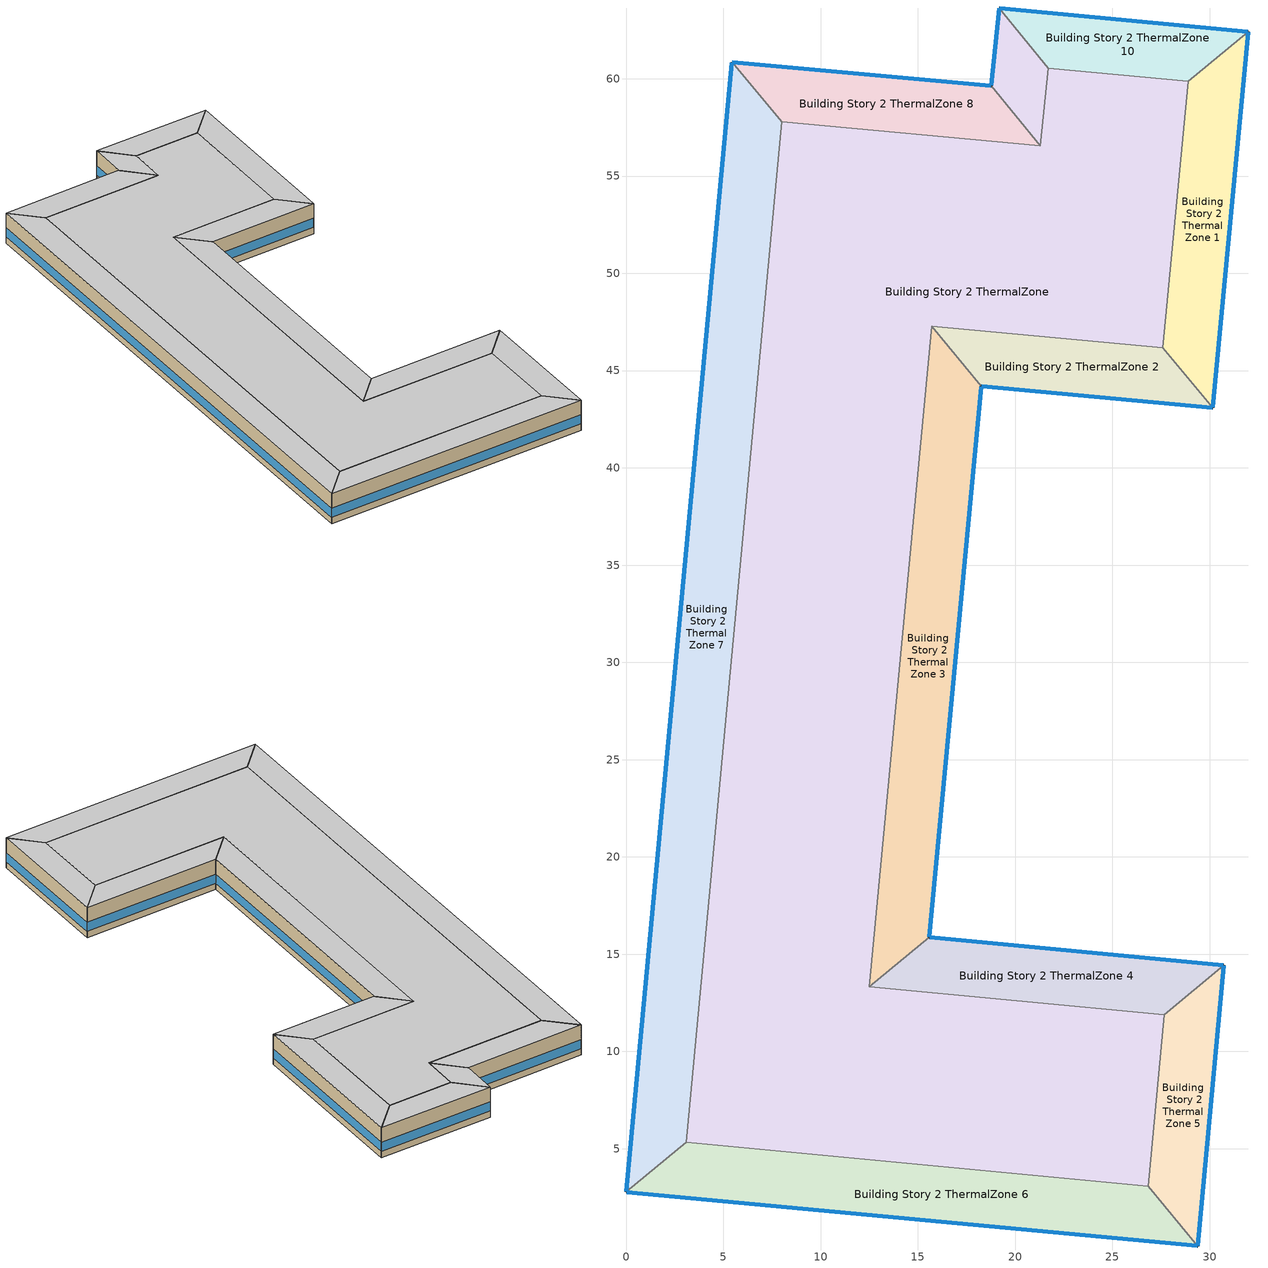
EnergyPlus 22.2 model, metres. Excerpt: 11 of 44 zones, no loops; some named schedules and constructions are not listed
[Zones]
Building Story 2 ThermalZone
 floor adiabatic (Typical Interior Ceiling): 28.9,59.87 27.59,46.17 15.7,47.28 12.49,13.33 27.65,11.89 26.84,3.08 3.08,5.33 8,57.78 21.29,56.55 21.71,60.54 z3.6
 wall adiabatic (Typical Interior Wall): 27.59,46.17 28.9,59.87 21.71,60.54 21.29,56.55 8,57.78 3.08,5.33 26.84,3.08 27.65,11.89 12.49,13.33 15.7,47.28 27.59,46.17 z3.6:7.2
 ceiling adiabatic (Typical Interior Floor): 21.71,60.54 21.29,56.55 8,57.78 3.08,5.33 26.84,3.08 27.65,11.89 12.49,13.33 15.7,47.28 27.59,46.17 28.9,59.87 z7.2
Building Story 2 ThermalZone 1
 floor adiabatic (Typical Interior Ceiling): 31.99,62.42 30.14,43.09 27.59,46.17 28.9,59.87 z3.6
 wall outside (Typical Insulated Steel Framed Exterior Wall R-12.99): 30.14,43.09 31.99,62.42 z3.6:7.2
 wall adiabatic (Typical Interior Wall): 31.99,62.42 28.9,59.87 27.59,46.17 30.14,43.09 z3.6:7.2
 window (U 0.55 SHGC 0.25): 30.15,43.12 31.98,62.39 z4.36:5.44
 ceiling adiabatic (Typical Interior Floor): 28.9,59.87 27.59,46.17 30.14,43.09 31.99,62.42 z7.2
Building Story 2 ThermalZone 10
 floor adiabatic (Typical Interior Floor): 19.17,63.64 31.99,62.42 28.9,59.87 21.71,60.54 z3.6
 wall outside (Typical Insulated Steel Framed Exterior Wall R-12.99): 31.99,62.42 19.17,63.64 z3.6:7.2
 wall adiabatic (Typical Interior Wall): 19.17,63.64 21.71,60.54 28.9,59.87 31.99,62.42 z3.6:7.2
 window (U 0.55 SHGC 0.25): 31.96,62.42 19.2,63.63 z4.36:5.45
 ceiling adiabatic (Typical Interior Ceiling): 21.71,60.54 28.9,59.87 31.99,62.42 19.17,63.64 z7.2
Building Story 2 ThermalZone 2
 floor adiabatic (Typical Interior Ceiling): 30.14,43.09 18.25,44.2 15.7,47.28 27.59,46.17 z3.6
 wall outside (Typical Insulated Steel Framed Exterior Wall R-12.99): 18.25,44.2 30.14,43.09 z3.6:7.2
 wall adiabatic (Typical Interior Wall): 30.14,43.09 27.59,46.17 15.7,47.28 18.25,44.2 z3.6:7.2
 window (U 0.55 SHGC 0.25): 18.28,44.2 30.12,43.09 z4.36:5.45
 ceiling adiabatic (Typical Interior Floor): 27.59,46.17 15.7,47.28 18.25,44.2 30.14,43.09 z7.2
Building Story 2 ThermalZone 3
 floor adiabatic (Typical Interior Ceiling): 18.25,44.2 15.57,15.88 12.49,13.33 15.7,47.28 z3.6
 wall outside (Typical Insulated Steel Framed Exterior Wall R-12.99): 15.57,15.88 18.25,44.2 z3.6:7.2
 wall adiabatic (Typical Interior Wall): 18.25,44.2 15.7,47.28 12.49,13.33 15.57,15.88 z3.6:7.2
 window (U 0.55 SHGC 0.25): 15.58,15.91 18.25,44.18 z4.36:5.44
 ceiling adiabatic (Typical Interior Ceiling): 15.7,47.28 12.49,13.33 15.57,15.88 18.25,44.2 z7.2
Building Story 2 ThermalZone 4
 floor adiabatic (Typical Interior Floor): 15.57,15.88 30.73,14.44 27.65,11.89 12.49,13.33 z3.6
 wall outside (Typical Insulated Steel Framed Exterior Wall R-12.99): 30.73,14.44 15.57,15.88 z3.6:7.2
 wall adiabatic (Typical Interior Wall): 15.57,15.88 12.49,13.33 27.65,11.89 30.73,14.44 z3.6:7.2
 window (U 0.55 SHGC 0.25): 30.71,14.44 15.6,15.88 z4.36:5.45
 ceiling adiabatic (Typical Interior Ceiling): 12.49,13.33 27.65,11.89 30.73,14.44 15.57,15.88 z7.2
Building Story 2 ThermalZone 5
 floor adiabatic (Typical Interior Floor): 30.73,14.44 29.39,0 26.84,3.08 27.65,11.89 z3.6
 wall outside (Typical Insulated Steel Framed Exterior Wall R-12.99): 29.39,0 30.73,14.44 z3.6:7.2
 wall adiabatic (Typical Interior Wall): 30.73,14.44 27.65,11.89 26.84,3.08 29.39,0 z3.6:7.2
 window (U 0.55 SHGC 0.25): 29.39,0.03 30.73,14.41 z4.36:5.45
 ceiling adiabatic (Typical Interior Ceiling): 27.65,11.89 26.84,3.08 29.39,0 30.73,14.44 z7.2
Building Story 2 ThermalZone 6
 floor adiabatic (Typical Interior Floor): 29.39,0 0,2.78 3.08,5.33 26.84,3.08 z3.6
 wall outside (Typical Insulated Steel Framed Exterior Wall R-12.99): 0,2.78 29.39,0 z3.6:7.2
 wall adiabatic (Typical Interior Wall): 29.39,0 26.84,3.08 3.08,5.33 0,2.78 z3.6:7.2
 window (U 0.55 SHGC 0.25): 0.03,2.77 29.37,0 z4.36:5.44
 ceiling adiabatic (Typical Interior Ceiling): 26.84,3.08 3.08,5.33 0,2.78 29.39,0 z7.2
Building Story 2 ThermalZone 7
 floor adiabatic (Typical Interior Floor): 0,2.78 5.44,60.86 8,57.78 3.08,5.33 z3.6
 wall outside (Typical Insulated Steel Framed Exterior Wall R-12.99): 5.44,60.86 0,2.78 z3.6:7.2
 wall adiabatic (Typical Interior Wall): 0,2.78 3.08,5.33 8,57.78 5.44,60.86 z3.6:7.2
 window (U 0.55 SHGC 0.25): 5.44,60.84 0,2.8 z4.36:5.44
 ceiling adiabatic (Typical Interior Ceiling): 3.08,5.33 8,57.78 5.44,60.86 0,2.78 z7.2
Building Story 2 ThermalZone 8
 floor adiabatic (Typical Interior Floor): 5.44,60.86 18.76,59.64 21.29,56.55 8,57.78 z3.6
 wall outside (Typical Insulated Steel Framed Exterior Wall R-12.99): 18.76,59.64 5.44,60.86 z3.6:7.2
 wall adiabatic (Typical Interior Wall): 5.44,60.86 8,57.78 21.29,56.55 18.76,59.64 z3.6:7.2
 window (U 0.55 SHGC 0.25): 18.73,59.64 5.47,60.86 z4.36:5.45
 ceiling adiabatic (Typical Interior Ceiling): 8,57.78 21.29,56.55 18.76,59.64 5.44,60.86 z7.2
Building Story 2 ThermalZone 9
 floor adiabatic (Typical Interior Floor): 18.76,59.64 19.17,63.64 21.71,60.54 21.29,56.55 z3.6
 wall outside (Typical Insulated Steel Framed Exterior Wall R-12.99): 19.17,63.64 18.76,59.64 z3.6:7.2
 wall adiabatic (Typical Interior Wall): 18.76,59.64 21.29,56.55 21.71,60.54 19.17,63.64 z3.6:7.2
 window (U 0.55 SHGC 0.25): 19.17,63.61 18.76,59.66 z4.36:5.46
 ceiling adiabatic (Typical Interior Ceiling): 21.29,56.55 21.71,60.54 19.17,63.64 18.76,59.64 z7.2
[Schedule:Week:Daily]
Elevator Schedule 3 Week Rule - Sep13-Sep19: 72 space(s) Occ Sch Sunday 3, 72 space(s) Occ Sch Monday 14, 72 space(s) Occ Sch Tuesday 16, 72 space(s) Occ Sch Wednesday 15, 72 space(s) Occ Sch Thursday 15, 72 space(s) Occ Sch Friday 15, 72 space(s) Occ Sch Saturday 3, 72 space(s) Occ Sch Default 3, 72 space(s) Occ Sch Summer Design Day 3, 72 space(s) Occ Sch Winter Design Day 3, 72 space(s) Occ Sch Default 3, 72 space(s) Occ Sch Default 3
Elevator Schedule 3 Week Rule - Sep20-Dec31: 72 space(s) Occ Sch Sunday 3, 72 space(s) Occ Sch Monday 13, 72 space(s) Occ Sch Tuesday 15, 72 space(s) Occ Sch Wednesday 15, 72 space(s) Occ Sch Thursday 15, 72 space(s) Occ Sch Friday 15, 72 space(s) Occ Sch Saturday 3, 72 space(s) Occ Sch Default 3, 72 space(s) Occ Sch Summer Design Day 3, 72 space(s) Occ Sch Winter Design Day 3, 72 space(s) Occ Sch Default 3, 72 space(s) Occ Sch Default 3
Elevator Schedule 1 Week Rule - Jan1-Jan3: 72 space(s) Occ Sch Thursday 9, 72 space(s) Occ Sch Thursday 9, 72 space(s) Occ Sch Thursday 9, 72 space(s) Occ Sch Thursday 9, 72 space(s) Occ Sch Thursday 9, 72 space(s) Occ Sch Friday 9, 72 space(s) Occ Sch Saturday 1, 72 space(s) Occ Sch Default 1, 72 space(s) Occ Sch Summer Design Day 1, 72 space(s) Occ Sch Winter Design Day 1, 72 space(s) Occ Sch Default 1, 72 space(s) Occ Sch Default 1
Elevator Schedule 1 Week Rule - Jan4-Jun13: 72 space(s) Occ Sch Sunday 1, 72 space(s) Occ Sch Default 1, 72 space(s) Occ Sch Tuesday 9, 72 space(s) Occ Sch Wednesday 9, 72 space(s) Occ Sch Thursday 9, 72 space(s) Occ Sch Friday 9, 72 space(s) Occ Sch Saturday 1, 72 space(s) Occ Sch Default 1, 72 space(s) Occ Sch Summer Design Day 1, 72 space(s) Occ Sch Winter Design Day 1, 72 space(s) Occ Sch Default 1, 72 space(s) Occ Sch Default 1
Elevator Schedule 1 Week Rule - Jun14-Jun20: 72 space(s) Occ Sch Sunday 1, 72 space(s) Occ Sch Default 1, 72 space(s) Occ Sch Tuesday 8, 72 space(s) Occ Sch Wednesday 8, 72 space(s) Occ Sch Thursday 8, 72 space(s) Occ Sch Friday 8, 72 space(s) Occ Sch Saturday 1, 72 space(s) Occ Sch Default 1, 72 space(s) Occ Sch Summer Design Day 1, 72 space(s) Occ Sch Winter Design Day 1, 72 space(s) Occ Sch Default 1, 72 space(s) Occ Sch Default 1
Elevator Schedule 1 Week Rule - Jun21-Jun27: 72 space(s) Occ Sch Sunday 1, 72 space(s) Occ Sch Monday 8, 72 space(s) Occ Sch Tuesday 8, 72 space(s) Occ Sch Wednesday 8, 72 space(s) Occ Sch Thursday 8, 72 space(s) Occ Sch Friday 8, 72 space(s) Occ Sch Saturday 1, 72 space(s) Occ Sch Default 1, 72 space(s) Occ Sch Summer Design Day 1, 72 space(s) Occ Sch Winter Design Day 1, 72 space(s) Occ Sch Default 1, 72 space(s) Occ Sch Default 1
Elevator Schedule 1 Week Rule - Jun28-Jul4: 72 space(s) Occ Sch Sunday 1, 72 space(s) Occ Sch Monday 8, 72 space(s) Occ Sch Tuesday 8, 72 space(s) Occ Sch Wednesday 7, 72 space(s) Occ Sch Thursday 7, 72 space(s) Occ Sch Friday 7, 72 space(s) Occ Sch Saturday 1, 72 space(s) Occ Sch Default 1, 72 space(s) Occ Sch Summer Design Day 1, 72 space(s) Occ Sch Winter Design Day 1, 72 space(s) Occ Sch Default 1, 72 space(s) Occ Sch Default 1
Elevator Schedule 1 Week Rule - Jul5-Aug29: 72 space(s) Occ Sch Sunday 1, 72 space(s) Occ Sch Monday 7, 72 space(s) Occ Sch Tuesday 7, 72 space(s) Occ Sch Wednesday 7, 72 space(s) Occ Sch Thursday 7, 72 space(s) Occ Sch Friday 7, 72 space(s) Occ Sch Saturday 1, 72 space(s) Occ Sch Default 1, 72 space(s) Occ Sch Summer Design Day 1, 72 space(s) Occ Sch Winter Design Day 1, 72 space(s) Occ Sch Default 1, 72 space(s) Occ Sch Default 1
Elevator Schedule 1 Week Rule - Aug30-Sep5: 72 space(s) Occ Sch Sunday 1, 72 space(s) Occ Sch Monday 7, 72 space(s) Occ Sch Tuesday 6, 72 space(s) Occ Sch Wednesday 6, 72 space(s) Occ Sch Thursday 6, 72 space(s) Occ Sch Friday 6, 72 space(s) Occ Sch Saturday 1, 72 space(s) Occ Sch Default 1, 72 space(s) Occ Sch Summer Design Day 1, 72 space(s) Occ Sch Winter Design Day 1, 72 space(s) Occ Sch Default 1, 72 space(s) Occ Sch Default 1
Elevator Schedule 1 Week Rule - Sep6-Sep12: 72 space(s) Occ Sch Sunday 1, 72 space(s) Occ Sch Monday 6, 72 space(s) Occ Sch Tuesday 6, 72 space(s) Occ Sch Wednesday 6, 72 space(s) Occ Sch Thursday 6, 72 space(s) Occ Sch Friday 6, 72 space(s) Occ Sch Saturday 1, 72 space(s) Occ Sch Default 1, 72 space(s) Occ Sch Summer Design Day 1, 72 space(s) Occ Sch Winter Design Day 1, 72 space(s) Occ Sch Default 1, 72 space(s) Occ Sch Default 1
Elevator Schedule 1 Week Rule - Sep13-Sep19: 72 space(s) Occ Sch Sunday 1, 72 space(s) Occ Sch Monday 6, 72 space(s) Occ Sch Tuesday 6, 72 space(s) Occ Sch Wednesday 5, 72 space(s) Occ Sch Thursday 5, 72 space(s) Occ Sch Friday 5, 72 space(s) Occ Sch Saturday 1, 72 space(s) Occ Sch Default 1, 72 space(s) Occ Sch Summer Design Day 1, 72 space(s) Occ Sch Winter Design Day 1, 72 space(s) Occ Sch Default 1, 72 space(s) Occ Sch Default 1
Elevator Schedule 1 Week Rule - Sep20-Dec31: 72 space(s) Occ Sch Sunday 1, 72 space(s) Occ Sch Monday 5, 72 space(s) Occ Sch Tuesday 5, 72 space(s) Occ Sch Wednesday 5, 72 space(s) Occ Sch Thursday 5, 72 space(s) Occ Sch Friday 5, 72 space(s) Occ Sch Saturday 1, 72 space(s) Occ Sch Default 1, 72 space(s) Occ Sch Summer Design Day 1, 72 space(s) Occ Sch Winter Design Day 1, 72 space(s) Occ Sch Default 1, 72 space(s) Occ Sch Default 1
Elevator Schedule 2 Week Rule - Jan1-Jan3: 72 space(s) Occ Sch Thursday 14, 72 space(s) Occ Sch Thursday 14, 72 space(s) Occ Sch Thursday 14, 72 space(s) Occ Sch Thursday 14, 72 space(s) Occ Sch Thursday 14, 72 space(s) Occ Sch Friday 14, 72 space(s) Occ Sch Saturday 2, 72 space(s) Occ Sch Default 2, 72 space(s) Occ Sch Summer Design Day 2, 72 space(s) Occ Sch Winter Design Day 2, 72 space(s) Occ Sch Default 2, 72 space(s) Occ Sch Default 2
Elevator Schedule 2 Week Rule - Jan4-Jun13: 72 space(s) Occ Sch Sunday 2, 72 space(s) Occ Sch Default 2, 72 space(s) Occ Sch Tuesday 14, 72 space(s) Occ Sch Wednesday 14, 72 space(s) Occ Sch Thursday 14, 72 space(s) Occ Sch Friday 14, 72 space(s) Occ Sch Saturday 2, 72 space(s) Occ Sch Default 2, 72 space(s) Occ Sch Summer Design Day 2, 72 space(s) Occ Sch Winter Design Day 2, 72 space(s) Occ Sch Default 2, 72 space(s) Occ Sch Default 2
Elevator Schedule 2 Week Rule - Jun14-Jun20: 72 space(s) Occ Sch Sunday 2, 72 space(s) Occ Sch Default 2, 72 space(s) Occ Sch Tuesday 13, 72 space(s) Occ Sch Wednesday 13, 72 space(s) Occ Sch Thursday 13, 72 space(s) Occ Sch Friday 13, 72 space(s) Occ Sch Saturday 2, 72 space(s) Occ Sch Default 2, 72 space(s) Occ Sch Summer Design Day 2, 72 space(s) Occ Sch Winter Design Day 2, 72 space(s) Occ Sch Default 2, 72 space(s) Occ Sch Default 2
Elevator Schedule 2 Week Rule - Jun21-Jun27: 72 space(s) Occ Sch Sunday 2, 72 space(s) Occ Sch Monday 12, 72 space(s) Occ Sch Tuesday 13, 72 space(s) Occ Sch Wednesday 13, 72 space(s) Occ Sch Thursday 13, 72 space(s) Occ Sch Friday 13, 72 space(s) Occ Sch Saturday 2, 72 space(s) Occ Sch Default 2, 72 space(s) Occ Sch Summer Design Day 2, 72 space(s) Occ Sch Winter Design Day 2, 72 space(s) Occ Sch Default 2, 72 space(s) Occ Sch Default 2
Elevator Schedule 2 Week Rule - Jun28-Jul4: 72 space(s) Occ Sch Sunday 2, 72 space(s) Occ Sch Monday 12, 72 space(s) Occ Sch Tuesday 13, 72 space(s) Occ Sch Wednesday 12, 72 space(s) Occ Sch Thursday 12, 72 space(s) Occ Sch Friday 12, 72 space(s) Occ Sch Saturday 2, 72 space(s) Occ Sch Default 2, 72 space(s) Occ Sch Summer Design Day 2, 72 space(s) Occ Sch Winter Design Day 2, 72 space(s) Occ Sch Default 2, 72 space(s) Occ Sch Default 2
Elevator Schedule 2 Week Rule - Jul5-Aug29: 72 space(s) Occ Sch Sunday 2, 72 space(s) Occ Sch Monday 11, 72 space(s) Occ Sch Tuesday 12, 72 space(s) Occ Sch Wednesday 12, 72 space(s) Occ Sch Thursday 12, 72 space(s) Occ Sch Friday 12, 72 space(s) Occ Sch Saturday 2, 72 space(s) Occ Sch Default 2, 72 space(s) Occ Sch Summer Design Day 2, 72 space(s) Occ Sch Winter Design Day 2, 72 space(s) Occ Sch Default 2, 72 space(s) Occ Sch Default 2
Elevator Schedule 2 Week Rule - Aug30-Sep5: 72 space(s) Occ Sch Sunday 2, 72 space(s) Occ Sch Monday 11, 72 space(s) Occ Sch Tuesday 11, 72 space(s) Occ Sch Wednesday 11, 72 space(s) Occ Sch Thursday 11, 72 space(s) Occ Sch Friday 11, 72 space(s) Occ Sch Saturday 2, 72 space(s) Occ Sch Default 2, 72 space(s) Occ Sch Summer Design Day 2, 72 space(s) Occ Sch Winter Design Day 2, 72 space(s) Occ Sch Default 2, 72 space(s) Occ Sch Default 2
Elevator Schedule 2 Week Rule - Sep6-Sep12: 72 space(s) Occ Sch Sunday 2, 72 space(s) Occ Sch Monday 10, 72 space(s) Occ Sch Tuesday 11, 72 space(s) Occ Sch Wednesday 11, 72 space(s) Occ Sch Thursday 11, 72 space(s) Occ Sch Friday 11, 72 space(s) Occ Sch Saturday 2, 72 space(s) Occ Sch Default 2, 72 space(s) Occ Sch Summer Design Day 2, 72 space(s) Occ Sch Winter Design Day 2, 72 space(s) Occ Sch Default 2, 72 space(s) Occ Sch Default 2
Elevator Schedule 2 Week Rule - Sep13-Sep19: 72 space(s) Occ Sch Sunday 2, 72 space(s) Occ Sch Monday 10, 72 space(s) Occ Sch Tuesday 11, 72 space(s) Occ Sch Wednesday 10, 72 space(s) Occ Sch Thursday 10, 72 space(s) Occ Sch Friday 10, 72 space(s) Occ Sch Saturday 2, 72 space(s) Occ Sch Default 2, 72 space(s) Occ Sch Summer Design Day 2, 72 space(s) Occ Sch Winter Design Day 2, 72 space(s) Occ Sch Default 2, 72 space(s) Occ Sch Default 2
Elevator Schedule 2 Week Rule - Sep20-Dec31: 72 space(s) Occ Sch Sunday 2, 72 space(s) Occ Sch Monday 9, 72 space(s) Occ Sch Tuesday 10, 72 space(s) Occ Sch Wednesday 10, 72 space(s) Occ Sch Thursday 10, 72 space(s) Occ Sch Friday 10, 72 space(s) Occ Sch Saturday 2, 72 space(s) Occ Sch Default 2, 72 space(s) Occ Sch Summer Design Day 2, 72 space(s) Occ Sch Winter Design Day 2, 72 space(s) Occ Sch Default 2, 72 space(s) Occ Sch Default 2
DataCenter_EQUIP_SCH Week Rule - Jan1-Jan31: DataCenter_EQUIP_SCH Wknd|Wkdy|Hol Day, DataCenter_EQUIP_SCH Wknd|Wkdy|Hol Day, DataCenter_EQUIP_SCH Wknd|Wkdy|Hol Day, DataCenter_EQUIP_SCH Wknd|Wkdy|Hol Day, DataCenter_EQUIP_SCH Wknd|Wkdy|Hol Day, DataCenter_EQUIP_SCH Wknd|Wkdy|Hol Day, DataCenter_EQUIP_SCH Wknd|Wkdy|Hol Day, Schedule Day 3, DataCenter_EQUIP_SCH Summer Design Day, DataCenter_EQUIP_SCH Winter Design Day 11, Schedule Day 3, Schedule Day 3
DataCenter_EQUIP_SCH Week Rule - Feb1-Feb28: DataCenter_EQUIP_SCH Wknd|Wkdy|Hol Day 1, DataCenter_EQUIP_SCH Wknd|Wkdy|Hol Day 1, DataCenter_EQUIP_SCH Wknd|Wkdy|Hol Day 1, DataCenter_EQUIP_SCH Wknd|Wkdy|Hol Day 1, DataCenter_EQUIP_SCH Wknd|Wkdy|Hol Day 1, DataCenter_EQUIP_SCH Wknd|Wkdy|Hol Day 1, DataCenter_EQUIP_SCH Wknd|Wkdy|Hol Day 1, Schedule Day 3, DataCenter_EQUIP_SCH Summer Design Day, DataCenter_EQUIP_SCH Winter Design Day 11, Schedule Day 3, Schedule Day 3
DataCenter_EQUIP_SCH Week Rule - Mar1-Mar28: DataCenter_EQUIP_SCH Wknd|Wkdy|Hol Day 2, DataCenter_EQUIP_SCH Wknd|Wkdy|Hol Day 2, DataCenter_EQUIP_SCH Wknd|Wkdy|Hol Day 2, DataCenter_EQUIP_SCH Wknd|Wkdy|Hol Day 2, DataCenter_EQUIP_SCH Wknd|Wkdy|Hol Day 2, DataCenter_EQUIP_SCH Wknd|Wkdy|Hol Day 2, DataCenter_EQUIP_SCH Wknd|Wkdy|Hol Day 2, Schedule Day 3, DataCenter_EQUIP_SCH Summer Design Day, DataCenter_EQUIP_SCH Winter Design Day 11, Schedule Day 3, Schedule Day 3
DataCenter_EQUIP_SCH Week Rule - Mar29-Apr4: DataCenter_EQUIP_SCH Wknd|Wkdy|Hol Day 2, DataCenter_EQUIP_SCH Wknd|Wkdy|Hol Day 2, DataCenter_EQUIP_SCH Wknd|Wkdy|Hol Day 2, DataCenter_EQUIP_SCH Wknd|Wkdy|Hol Day 3, DataCenter_EQUIP_SCH Wknd|Wkdy|Hol Day 3, DataCenter_EQUIP_SCH Wknd|Wkdy|Hol Day 3, DataCenter_EQUIP_SCH Wknd|Wkdy|Hol Day 3, Schedule Day 3, DataCenter_EQUIP_SCH Summer Design Day, DataCenter_EQUIP_SCH Winter Design Day 11, Schedule Day 3, Schedule Day 3
DataCenter_EQUIP_SCH Week Rule - Apr5-Apr25: DataCenter_EQUIP_SCH Wknd|Wkdy|Hol Day 3, DataCenter_EQUIP_SCH Wknd|Wkdy|Hol Day 3, DataCenter_EQUIP_SCH Wknd|Wkdy|Hol Day 3, DataCenter_EQUIP_SCH Wknd|Wkdy|Hol Day 3, DataCenter_EQUIP_SCH Wknd|Wkdy|Hol Day 3, DataCenter_EQUIP_SCH Wknd|Wkdy|Hol Day 3, DataCenter_EQUIP_SCH Wknd|Wkdy|Hol Day 3, Schedule Day 3, DataCenter_EQUIP_SCH Summer Design Day, DataCenter_EQUIP_SCH Winter Design Day 11, Schedule Day 3, Schedule Day 3
DataCenter_EQUIP_SCH Week Rule - Apr26-May2: DataCenter_EQUIP_SCH Wknd|Wkdy|Hol Day 3, DataCenter_EQUIP_SCH Wknd|Wkdy|Hol Day 3, DataCenter_EQUIP_SCH Wknd|Wkdy|Hol Day 3, DataCenter_EQUIP_SCH Wknd|Wkdy|Hol Day 3, DataCenter_EQUIP_SCH Wknd|Wkdy|Hol Day 3, DataCenter_EQUIP_SCH Wknd|Wkdy|Hol Day 4, DataCenter_EQUIP_SCH Wknd|Wkdy|Hol Day 4, Schedule Day 3, DataCenter_EQUIP_SCH Summer Design Day, DataCenter_EQUIP_SCH Winter Design Day 11, Schedule Day 3, Schedule Day 3
DataCenter_EQUIP_SCH Week Rule - May3-May30: DataCenter_EQUIP_SCH Wknd|Wkdy|Hol Day 4, DataCenter_EQUIP_SCH Wknd|Wkdy|Hol Day 4, DataCenter_EQUIP_SCH Wknd|Wkdy|Hol Day 4, DataCenter_EQUIP_SCH Wknd|Wkdy|Hol Day 4, DataCenter_EQUIP_SCH Wknd|Wkdy|Hol Day 4, DataCenter_EQUIP_SCH Wknd|Wkdy|Hol Day 4, DataCenter_EQUIP_SCH Wknd|Wkdy|Hol Day 4, Schedule Day 3, DataCenter_EQUIP_SCH Summer Design Day, DataCenter_EQUIP_SCH Winter Design Day 11, Schedule Day 3, Schedule Day 3
DataCenter_EQUIP_SCH Week Rule - May31-Jun6: DataCenter_EQUIP_SCH Wknd|Wkdy|Hol Day 4, DataCenter_EQUIP_SCH Wknd|Wkdy|Hol Day 5, DataCenter_EQUIP_SCH Wknd|Wkdy|Hol Day 5, DataCenter_EQUIP_SCH Wknd|Wkdy|Hol Day 5, DataCenter_EQUIP_SCH Wknd|Wkdy|Hol Day 5, DataCenter_EQUIP_SCH Wknd|Wkdy|Hol Day 5, DataCenter_EQUIP_SCH Wknd|Wkdy|Hol Day 5, Schedule Day 3, DataCenter_EQUIP_SCH Summer Design Day, DataCenter_EQUIP_SCH Winter Design Day 11, Schedule Day 3, Schedule Day 3
DataCenter_EQUIP_SCH Week Rule - Jun7-Jun27: DataCenter_EQUIP_SCH Wknd|Wkdy|Hol Day 5, DataCenter_EQUIP_SCH Wknd|Wkdy|Hol Day 5, DataCenter_EQUIP_SCH Wknd|Wkdy|Hol Day 5, DataCenter_EQUIP_SCH Wknd|Wkdy|Hol Day 5, DataCenter_EQUIP_SCH Wknd|Wkdy|Hol Day 5, DataCenter_EQUIP_SCH Wknd|Wkdy|Hol Day 5, DataCenter_EQUIP_SCH Wknd|Wkdy|Hol Day 5, Schedule Day 3, DataCenter_EQUIP_SCH Summer Design Day, DataCenter_EQUIP_SCH Winter Design Day 11, Schedule Day 3, Schedule Day 3
DataCenter_EQUIP_SCH Week Rule - Jun28-Jul4: DataCenter_EQUIP_SCH Wknd|Wkdy|Hol Day 5, DataCenter_EQUIP_SCH Wknd|Wkdy|Hol Day 5, DataCenter_EQUIP_SCH Wknd|Wkdy|Hol Day 5, DataCenter_EQUIP_SCH Wknd|Wkdy|Hol Day 6, DataCenter_EQUIP_SCH Wknd|Wkdy|Hol Day 6, DataCenter_EQUIP_SCH Wknd|Wkdy|Hol Day 6, DataCenter_EQUIP_SCH Wknd|Wkdy|Hol Day 6, Schedule Day 3, DataCenter_EQUIP_SCH Summer Design Day, DataCenter_EQUIP_SCH Winter Design Day 11, Schedule Day 3, Schedule Day 3
DataCenter_EQUIP_SCH Week Rule - Jul5-Jul25: DataCenter_EQUIP_SCH Wknd|Wkdy|Hol Day 6, DataCenter_EQUIP_SCH Wknd|Wkdy|Hol Day 6, DataCenter_EQUIP_SCH Wknd|Wkdy|Hol Day 6, DataCenter_EQUIP_SCH Wknd|Wkdy|Hol Day 6, DataCenter_EQUIP_SCH Wknd|Wkdy|Hol Day 6, DataCenter_EQUIP_SCH Wknd|Wkdy|Hol Day 6, DataCenter_EQUIP_SCH Wknd|Wkdy|Hol Day 6, Schedule Day 3, DataCenter_EQUIP_SCH Summer Design Day, DataCenter_EQUIP_SCH Winter Design Day 11, Schedule Day 3, Schedule Day 3
DataCenter_EQUIP_SCH Week Rule - Jul26-Aug1: DataCenter_EQUIP_SCH Wknd|Wkdy|Hol Day 6, DataCenter_EQUIP_SCH Wknd|Wkdy|Hol Day 6, DataCenter_EQUIP_SCH Wknd|Wkdy|Hol Day 6, DataCenter_EQUIP_SCH Wknd|Wkdy|Hol Day 6, DataCenter_EQUIP_SCH Wknd|Wkdy|Hol Day 6, DataCenter_EQUIP_SCH Wknd|Wkdy|Hol Day 6, DataCenter_EQUIP_SCH Wknd|Wkdy|Hol Day 7, Schedule Day 3, DataCenter_EQUIP_SCH Summer Design Day, DataCenter_EQUIP_SCH Winter Design Day 11, Schedule Day 3, Schedule Day 3
DataCenter_EQUIP_SCH Week Rule - Aug2-Aug29: DataCenter_EQUIP_SCH Wknd|Wkdy|Hol Day 7, DataCenter_EQUIP_SCH Wknd|Wkdy|Hol Day 7, DataCenter_EQUIP_SCH Wknd|Wkdy|Hol Day 7, DataCenter_EQUIP_SCH Wknd|Wkdy|Hol Day 7, DataCenter_EQUIP_SCH Wknd|Wkdy|Hol Day 7, DataCenter_EQUIP_SCH Wknd|Wkdy|Hol Day 7, DataCenter_EQUIP_SCH Wknd|Wkdy|Hol Day 7, Schedule Day 3, DataCenter_EQUIP_SCH Summer Design Day, DataCenter_EQUIP_SCH Winter Design Day 11, Schedule Day 3, Schedule Day 3
DataCenter_EQUIP_SCH Week Rule - Aug30-Sep5: DataCenter_EQUIP_SCH Wknd|Wkdy|Hol Day 7, DataCenter_EQUIP_SCH Wknd|Wkdy|Hol Day 7, DataCenter_EQUIP_SCH Wknd|Wkdy|Hol Day 8, DataCenter_EQUIP_SCH Wknd|Wkdy|Hol Day 8, DataCenter_EQUIP_SCH Wknd|Wkdy|Hol Day 8, DataCenter_EQUIP_SCH Wknd|Wkdy|Hol Day 8, DataCenter_EQUIP_SCH Wknd|Wkdy|Hol Day 8, Schedule Day 3, DataCenter_EQUIP_SCH Summer Design Day, DataCenter_EQUIP_SCH Winter Design Day 11, Schedule Day 3, Schedule Day 3
DataCenter_EQUIP_SCH Week Rule - Sep6-Sep26: DataCenter_EQUIP_SCH Wknd|Wkdy|Hol Day 8, DataCenter_EQUIP_SCH Wknd|Wkdy|Hol Day 8, DataCenter_EQUIP_SCH Wknd|Wkdy|Hol Day 8, DataCenter_EQUIP_SCH Wknd|Wkdy|Hol Day 8, DataCenter_EQUIP_SCH Wknd|Wkdy|Hol Day 8, DataCenter_EQUIP_SCH Wknd|Wkdy|Hol Day 8, DataCenter_EQUIP_SCH Wknd|Wkdy|Hol Day 8, Schedule Day 3, DataCenter_EQUIP_SCH Summer Design Day, DataCenter_EQUIP_SCH Winter Design Day 11, Schedule Day 3, Schedule Day 3
DataCenter_EQUIP_SCH Week Rule - Sep27-Oct3: DataCenter_EQUIP_SCH Wknd|Wkdy|Hol Day 8, DataCenter_EQUIP_SCH Wknd|Wkdy|Hol Day 8, DataCenter_EQUIP_SCH Wknd|Wkdy|Hol Day 8, DataCenter_EQUIP_SCH Wknd|Wkdy|Hol Day 8, DataCenter_EQUIP_SCH Wknd|Wkdy|Hol Day 9, DataCenter_EQUIP_SCH Wknd|Wkdy|Hol Day 9, DataCenter_EQUIP_SCH Wknd|Wkdy|Hol Day 9, Schedule Day 3, DataCenter_EQUIP_SCH Summer Design Day, DataCenter_EQUIP_SCH Winter Design Day 11, Schedule Day 3, Schedule Day 3
DataCenter_EQUIP_SCH Week Rule - Oct4-Oct31: DataCenter_EQUIP_SCH Wknd|Wkdy|Hol Day 9, DataCenter_EQUIP_SCH Wknd|Wkdy|Hol Day 9, DataCenter_EQUIP_SCH Wknd|Wkdy|Hol Day 9, DataCenter_EQUIP_SCH Wknd|Wkdy|Hol Day 9, DataCenter_EQUIP_SCH Wknd|Wkdy|Hol Day 9, DataCenter_EQUIP_SCH Wknd|Wkdy|Hol Day 9, DataCenter_EQUIP_SCH Wknd|Wkdy|Hol Day 9, Schedule Day 3, DataCenter_EQUIP_SCH Summer Design Day, DataCenter_EQUIP_SCH Winter Design Day 11, Schedule Day 3, Schedule Day 3
DataCenter_EQUIP_SCH Week Rule - Nov1-Nov28: DataCenter_EQUIP_SCH Wknd|Wkdy|Hol Day 10, DataCenter_EQUIP_SCH Wknd|Wkdy|Hol Day 10, DataCenter_EQUIP_SCH Wknd|Wkdy|Hol Day 10, DataCenter_EQUIP_SCH Wknd|Wkdy|Hol Day 10, DataCenter_EQUIP_SCH Wknd|Wkdy|Hol Day 10, DataCenter_EQUIP_SCH Wknd|Wkdy|Hol Day 10, DataCenter_EQUIP_SCH Wknd|Wkdy|Hol Day 10, Schedule Day 3, DataCenter_EQUIP_SCH Summer Design Day, DataCenter_EQUIP_SCH Winter Design Day 11, Schedule Day 3, Schedule Day 3
DataCenter_EQUIP_SCH Week Rule - Nov29-Dec5: DataCenter_EQUIP_SCH Wknd|Wkdy|Hol Day 10, DataCenter_EQUIP_SCH Wknd|Wkdy|Hol Day 10, DataCenter_EQUIP_SCH Wknd|Wkdy|Hol Day 11, DataCenter_EQUIP_SCH Wknd|Wkdy|Hol Day 11, DataCenter_EQUIP_SCH Wknd|Wkdy|Hol Day 11, DataCenter_EQUIP_SCH Wknd|Wkdy|Hol Day 11, DataCenter_EQUIP_SCH Wknd|Wkdy|Hol Day 11, Schedule Day 3, DataCenter_EQUIP_SCH Summer Design Day, DataCenter_EQUIP_SCH Winter Design Day 11, Schedule Day 3, Schedule Day 3
DataCenter_EQUIP_SCH Week Rule - Dec6-Dec31: DataCenter_EQUIP_SCH Wknd|Wkdy|Hol Day 11, DataCenter_EQUIP_SCH Wknd|Wkdy|Hol Day 11, DataCenter_EQUIP_SCH Wknd|Wkdy|Hol Day 11, DataCenter_EQUIP_SCH Wknd|Wkdy|Hol Day 11, DataCenter_EQUIP_SCH Wknd|Wkdy|Hol Day 11, DataCenter_EQUIP_SCH Wknd|Wkdy|Hol Day 11, DataCenter_EQUIP_SCH Wknd|Wkdy|Hol Day 11, Schedule Day 3, DataCenter_EQUIP_SCH Summer Design Day, DataCenter_EQUIP_SCH Winter Design Day 11, Schedule Day 3, Schedule Day 3
SchoolSecondary BLDG_EQUIP_SCH_2013 Week Rule - Sep6-Dec31: SchoolSecondary BLDG_EQUIP_SCH_2013 Default|Wknd Day 2, SchoolSecondary BLDG_EQUIP_SCH_2013 Wkdy Day 2, SchoolSecondary BLDG_EQUIP_SCH_2013 Wkdy Day 2, SchoolSecondary BLDG_EQUIP_SCH_2013 Wkdy Day 2, SchoolSecondary BLDG_EQUIP_SCH_2013 Wkdy Day 2, SchoolSecondary BLDG_EQUIP_SCH_2013 Wkdy Day 2, SchoolSecondary BLDG_EQUIP_SCH_2013 Default|Wknd Day 2, SchoolSecondary BLDG_EQUIP_SCH_2013 Default, SchoolSecondary BLDG_EQUIP_SCH_2013 Summer Design Day, SchoolSecondary BLDG_EQUIP_SCH_2013 Winter Design Day 2, SchoolSecondary BLDG_EQUIP_SCH_2013 Default, SchoolSecondary BLDG_EQUIP_SCH_2013 Default
SchoolSecondary KITCHEN_ELEC_EQUIP_SCH Week Rule - Jan1-Jan3: SchoolSecondary KITCHEN_ELEC_EQUIP_SCH Wkdy Day, SchoolSecondary KITCHEN_ELEC_EQUIP_SCH Wkdy Day, SchoolSecondary KITCHEN_ELEC_EQUIP_SCH Wkdy Day, SchoolSecondary KITCHEN_ELEC_EQUIP_SCH Wkdy Day, SchoolSecondary KITCHEN_ELEC_EQUIP_SCH Wkdy Day, SchoolSecondary KITCHEN_ELEC_EQUIP_SCH Wkdy Day, SchoolSecondary KITCHEN_ELEC_EQUIP_SCH Wknd Day, SchoolSecondary KITCHEN_ELEC_EQUIP_SCH Default, SchoolSecondary KITCHEN_ELEC_EQUIP_SCH Summer Design Day, SchoolSecondary KITCHEN_ELEC_EQUIP_SCH Winter Design Day, SchoolSecondary KITCHEN_ELEC_EQUIP_SCH Default, SchoolSecondary KITCHEN_ELEC_EQUIP_SCH Default
SchoolSecondary KITCHEN_ELEC_EQUIP_SCH Week Rule - Jan4-Jun27: SchoolSecondary KITCHEN_ELEC_EQUIP_SCH Wknd Day, SchoolSecondary KITCHEN_ELEC_EQUIP_SCH Wkdy Day, SchoolSecondary KITCHEN_ELEC_EQUIP_SCH Wkdy Day, SchoolSecondary KITCHEN_ELEC_EQUIP_SCH Wkdy Day, SchoolSecondary KITCHEN_ELEC_EQUIP_SCH Wkdy Day, SchoolSecondary KITCHEN_ELEC_EQUIP_SCH Wkdy Day, SchoolSecondary KITCHEN_ELEC_EQUIP_SCH Wknd Day, SchoolSecondary KITCHEN_ELEC_EQUIP_SCH Default, SchoolSecondary KITCHEN_ELEC_EQUIP_SCH Summer Design Day, SchoolSecondary KITCHEN_ELEC_EQUIP_SCH Winter Design Day, SchoolSecondary KITCHEN_ELEC_EQUIP_SCH Default, SchoolSecondary KITCHEN_ELEC_EQUIP_SCH Default
SchoolSecondary KITCHEN_ELEC_EQUIP_SCH Week Rule - Jun28-Jul4: SchoolSecondary KITCHEN_ELEC_EQUIP_SCH Wknd Day, SchoolSecondary KITCHEN_ELEC_EQUIP_SCH Wkdy Day, SchoolSecondary KITCHEN_ELEC_EQUIP_SCH Wkdy Day, SchoolSecondary KITCHEN_ELEC_EQUIP_SCH Wkdy Day 1, SchoolSecondary KITCHEN_ELEC_EQUIP_SCH Wkdy Day 1, SchoolSecondary KITCHEN_ELEC_EQUIP_SCH Wkdy Day 1, SchoolSecondary KITCHEN_ELEC_EQUIP_SCH Wknd Day 1, SchoolSecondary KITCHEN_ELEC_EQUIP_SCH Default, SchoolSecondary KITCHEN_ELEC_EQUIP_SCH Summer Design Day, SchoolSecondary KITCHEN_ELEC_EQUIP_SCH Winter Design Day, SchoolSecondary KITCHEN_ELEC_EQUIP_SCH Default, SchoolSecondary KITCHEN_ELEC_EQUIP_SCH Default
SchoolSecondary KITCHEN_ELEC_EQUIP_SCH Week Rule - Jul5-Aug29: SchoolSecondary KITCHEN_ELEC_EQUIP_SCH Wknd Day 1, SchoolSecondary KITCHEN_ELEC_EQUIP_SCH Wkdy Day 1, SchoolSecondary KITCHEN_ELEC_EQUIP_SCH Wkdy Day 1, SchoolSecondary KITCHEN_ELEC_EQUIP_SCH Wkdy Day 1, SchoolSecondary KITCHEN_ELEC_EQUIP_SCH Wkdy Day 1, SchoolSecondary KITCHEN_ELEC_EQUIP_SCH Wkdy Day 1, SchoolSecondary KITCHEN_ELEC_EQUIP_SCH Wknd Day 1, SchoolSecondary KITCHEN_ELEC_EQUIP_SCH Default, SchoolSecondary KITCHEN_ELEC_EQUIP_SCH Summer Design Day, SchoolSecondary KITCHEN_ELEC_EQUIP_SCH Winter Design Day, SchoolSecondary KITCHEN_ELEC_EQUIP_SCH Default, SchoolSecondary KITCHEN_ELEC_EQUIP_SCH Default
SchoolSecondary KITCHEN_ELEC_EQUIP_SCH Week Rule - Aug30-Sep5: SchoolSecondary KITCHEN_ELEC_EQUIP_SCH Wknd Day 1, SchoolSecondary KITCHEN_ELEC_EQUIP_SCH Wkdy Day 1, SchoolSecondary KITCHEN_ELEC_EQUIP_SCH Wkdy Day 2, SchoolSecondary KITCHEN_ELEC_EQUIP_SCH Wkdy Day 2, SchoolSecondary KITCHEN_ELEC_EQUIP_SCH Wkdy Day 2, SchoolSecondary KITCHEN_ELEC_EQUIP_SCH Wkdy Day 2, SchoolSecondary KITCHEN_ELEC_EQUIP_SCH Default, SchoolSecondary KITCHEN_ELEC_EQUIP_SCH Default, SchoolSecondary KITCHEN_ELEC_EQUIP_SCH Summer Design Day, SchoolSecondary KITCHEN_ELEC_EQUIP_SCH Winter Design Day, SchoolSecondary KITCHEN_ELEC_EQUIP_SCH Default, SchoolSecondary KITCHEN_ELEC_EQUIP_SCH Default
SchoolSecondary KITCHEN_ELEC_EQUIP_SCH Week Rule - Sep6-Dec31: SchoolSecondary KITCHEN_ELEC_EQUIP_SCH Default, SchoolSecondary KITCHEN_ELEC_EQUIP_SCH Wkdy Day 2, SchoolSecondary KITCHEN_ELEC_EQUIP_SCH Wkdy Day 2, SchoolSecondary KITCHEN_ELEC_EQUIP_SCH Wkdy Day 2, SchoolSecondary KITCHEN_ELEC_EQUIP_SCH Wkdy Day 2, SchoolSecondary KITCHEN_ELEC_EQUIP_SCH Wkdy Day 2, SchoolSecondary KITCHEN_ELEC_EQUIP_SCH Default, SchoolSecondary KITCHEN_ELEC_EQUIP_SCH Default, SchoolSecondary KITCHEN_ELEC_EQUIP_SCH Summer Design Day, SchoolSecondary KITCHEN_ELEC_EQUIP_SCH Winter Design Day, SchoolSecondary KITCHEN_ELEC_EQUIP_SCH Default, SchoolSecondary KITCHEN_ELEC_EQUIP_SCH Default
SchoolSecondary KITCHEN_GAS_EQUIP_SCH Week Rule - Jan1-Jan3: SchoolSecondary KITCHEN_GAS_EQUIP_SCH Wkdy|SmrDsn Day, SchoolSecondary KITCHEN_GAS_EQUIP_SCH Wkdy|SmrDsn Day, SchoolSecondary KITCHEN_GAS_EQUIP_SCH Wkdy|SmrDsn Day, SchoolSecondary KITCHEN_GAS_EQUIP_SCH Wkdy|SmrDsn Day, SchoolSecondary KITCHEN_GAS_EQUIP_SCH Wkdy|SmrDsn Day, SchoolSecondary KITCHEN_GAS_EQUIP_SCH Wkdy|SmrDsn Day, SchoolSecondary KITCHEN_GAS_EQUIP_SCH Wknd Day, SchoolSecondary KITCHEN_GAS_EQUIP_SCH Default, SchoolSecondary KITCHEN_GAS_EQUIP_SCH Summer Design Day, SchoolSecondary KITCHEN_GAS_EQUIP_SCH Winter Design Day, SchoolSecondary KITCHEN_GAS_EQUIP_SCH Default, SchoolSecondary KITCHEN_GAS_EQUIP_SCH Default
SchoolSecondary KITCHEN_GAS_EQUIP_SCH Week Rule - Jan4-Jun27: SchoolSecondary KITCHEN_GAS_EQUIP_SCH Wknd Day, SchoolSecondary KITCHEN_GAS_EQUIP_SCH Wkdy|SmrDsn Day, SchoolSecondary KITCHEN_GAS_EQUIP_SCH Wkdy|SmrDsn Day, SchoolSecondary KITCHEN_GAS_EQUIP_SCH Wkdy|SmrDsn Day, SchoolSecondary KITCHEN_GAS_EQUIP_SCH Wkdy|SmrDsn Day, SchoolSecondary KITCHEN_GAS_EQUIP_SCH Wkdy|SmrDsn Day, SchoolSecondary KITCHEN_GAS_EQUIP_SCH Wknd Day, SchoolSecondary KITCHEN_GAS_EQUIP_SCH Default, SchoolSecondary KITCHEN_GAS_EQUIP_SCH Summer Design Day, SchoolSecondary KITCHEN_GAS_EQUIP_SCH Winter Design Day, SchoolSecondary KITCHEN_GAS_EQUIP_SCH Default, SchoolSecondary KITCHEN_GAS_EQUIP_SCH Default
SchoolSecondary KITCHEN_GAS_EQUIP_SCH Week Rule - Jun28-Jul4: SchoolSecondary KITCHEN_GAS_EQUIP_SCH Wknd Day, SchoolSecondary KITCHEN_GAS_EQUIP_SCH Wkdy|SmrDsn Day, SchoolSecondary KITCHEN_GAS_EQUIP_SCH Wkdy|SmrDsn Day, SchoolSecondary KITCHEN_GAS_EQUIP_SCH Wkdy|SmrDsn Day 1, SchoolSecondary KITCHEN_GAS_EQUIP_SCH Wkdy|SmrDsn Day 1, SchoolSecondary KITCHEN_GAS_EQUIP_SCH Wkdy|SmrDsn Day 1, SchoolSecondary KITCHEN_GAS_EQUIP_SCH Wknd Day 1, SchoolSecondary KITCHEN_GAS_EQUIP_SCH Default, SchoolSecondary KITCHEN_GAS_EQUIP_SCH Summer Design Day, SchoolSecondary KITCHEN_GAS_EQUIP_SCH Winter Design Day, SchoolSecondary KITCHEN_GAS_EQUIP_SCH Default, SchoolSecondary KITCHEN_GAS_EQUIP_SCH Default
SchoolSecondary KITCHEN_GAS_EQUIP_SCH Week Rule - Jul5-Aug29: SchoolSecondary KITCHEN_GAS_EQUIP_SCH Wknd Day 1, SchoolSecondary KITCHEN_GAS_EQUIP_SCH Wkdy|SmrDsn Day 1, SchoolSecondary KITCHEN_GAS_EQUIP_SCH Wkdy|SmrDsn Day 1, SchoolSecondary KITCHEN_GAS_EQUIP_SCH Wkdy|SmrDsn Day 1, SchoolSecondary KITCHEN_GAS_EQUIP_SCH Wkdy|SmrDsn Day 1, SchoolSecondary KITCHEN_GAS_EQUIP_SCH Wkdy|SmrDsn Day 1, SchoolSecondary KITCHEN_GAS_EQUIP_SCH Wknd Day 1, SchoolSecondary KITCHEN_GAS_EQUIP_SCH Default, SchoolSecondary KITCHEN_GAS_EQUIP_SCH Summer Design Day, SchoolSecondary KITCHEN_GAS_EQUIP_SCH Winter Design Day, SchoolSecondary KITCHEN_GAS_EQUIP_SCH Default, SchoolSecondary KITCHEN_GAS_EQUIP_SCH Default
SchoolSecondary KITCHEN_GAS_EQUIP_SCH Week Rule - Aug30-Sep5: SchoolSecondary KITCHEN_GAS_EQUIP_SCH Wknd Day 1, SchoolSecondary KITCHEN_GAS_EQUIP_SCH Wkdy|SmrDsn Day 1, SchoolSecondary KITCHEN_GAS_EQUIP_SCH Wkdy|SmrDsn Day 2, SchoolSecondary KITCHEN_GAS_EQUIP_SCH Wkdy|SmrDsn Day 2, SchoolSecondary KITCHEN_GAS_EQUIP_SCH Wkdy|SmrDsn Day 2, SchoolSecondary KITCHEN_GAS_EQUIP_SCH Wkdy|SmrDsn Day 2, SchoolSecondary KITCHEN_GAS_EQUIP_SCH Default, SchoolSecondary KITCHEN_GAS_EQUIP_SCH Default, SchoolSecondary KITCHEN_GAS_EQUIP_SCH Summer Design Day, SchoolSecondary KITCHEN_GAS_EQUIP_SCH Winter Design Day, SchoolSecondary KITCHEN_GAS_EQUIP_SCH Default, SchoolSecondary KITCHEN_GAS_EQUIP_SCH Default
SchoolSecondary KITCHEN_GAS_EQUIP_SCH Week Rule - Sep6-Dec31: SchoolSecondary KITCHEN_GAS_EQUIP_SCH Default, SchoolSecondary KITCHEN_GAS_EQUIP_SCH Wkdy|SmrDsn Day 2, SchoolSecondary KITCHEN_GAS_EQUIP_SCH Wkdy|SmrDsn Day 2, SchoolSecondary KITCHEN_GAS_EQUIP_SCH Wkdy|SmrDsn Day 2, SchoolSecondary KITCHEN_GAS_EQUIP_SCH Wkdy|SmrDsn Day 2, SchoolSecondary KITCHEN_GAS_EQUIP_SCH Wkdy|SmrDsn Day 2, SchoolSecondary KITCHEN_GAS_EQUIP_SCH Default, SchoolSecondary KITCHEN_GAS_EQUIP_SCH Default, SchoolSecondary KITCHEN_GAS_EQUIP_SCH Summer Design Day, SchoolSecondary KITCHEN_GAS_EQUIP_SCH Winter Design Day, SchoolSecondary KITCHEN_GAS_EQUIP_SCH Default, SchoolSecondary KITCHEN_GAS_EQUIP_SCH Default
[Schedule:Year]
SchoolSecondary BLDG_LIGHT_SCH_2013: SchoolSecondary BLDG_LIGHT_SCH_2013 Week Rule - Jan1-Jan3, 1, 1, 1, 3, SchoolSecondary BLDG_LIGHT_SCH_2013 Week Rule - Jan4-Jun27, 1, 4, 6, 27, SchoolSecondary BLDG_LIGHT_SCH_2013 Week Rule - Jun28-Jul4, 6, 28, 7, 4, SchoolSecondary BLDG_LIGHT_SCH_2013 Week Rule - Jul5-Aug29, 7, 5, 8, 29, SchoolSecondary BLDG_LIGHT_SCH_2013 Week Rule - Aug30-Sep5, 8, 30, 9, 5, SchoolSecondary BLDG_LIGHT_SCH_2013 Week Rule - Sep6-Dec31, 9, 6, 12, 31
SchoolSecondary BLDG_LIGHT_LIBRARY_SCH_2013: SchoolSecondary BLDG_LIGHT_LIBRARY_SCH_2013 Week Rule - Jan1-Jan3, 1, 1, 1, 3, SchoolSecondary BLDG_LIGHT_LIBRARY_SCH_2013 Week Rule - Jan4-Jun27, 1, 4, 6, 27, SchoolSecondary BLDG_LIGHT_LIBRARY_SCH_2013 Week Rule - Jun28-Jul4, 6, 28, 7, 4, SchoolSecondary BLDG_LIGHT_LIBRARY_SCH_2013 Week Rule - Jul5-Aug29, 7, 5, 8, 29, SchoolSecondary BLDG_LIGHT_LIBRARY_SCH_2013 Week Rule - Aug30-Sep5, 8, 30, 9, 5, SchoolSecondary BLDG_LIGHT_LIBRARY_SCH_2013 Week Rule - Sep6-Dec31, 9, 6, 12, 31
SchoolSecondary BLDG_LIGHT_LOBBYFLR1_SCH_2013: SchoolSecondary BLDG_LIGHT_LOBBYFLR1_SCH_2013 Week Rule - Jan1-Jan3, 1, 1, 1, 3, SchoolSecondary BLDG_LIGHT_LOBBYFLR1_SCH_2013 Week Rule - Jan4-Jun27, 1, 4, 6, 27, SchoolSecondary BLDG_LIGHT_LOBBYFLR1_SCH_2013 Week Rule - Jun28-Jul4, 6, 28, 7, 4, SchoolSecondary BLDG_LIGHT_LOBBYFLR1_SCH_2013 Week Rule - Jul5-Aug29, 7, 5, 8, 29, SchoolSecondary BLDG_LIGHT_LOBBYFLR1_SCH_2013 Week Rule - Aug30-Sep5, 8, 30, 9, 5, SchoolSecondary BLDG_LIGHT_LOBBYFLR1_SCH_2013 Week Rule - Sep6-Dec31, 9, 6, 12, 31
SchoolSecondary BLDG_LIGHT_MECHANICAL_SCH_2013: SchoolSecondary BLDG_LIGHT_MECHANICAL_SCH_2013 Week Rule - Jan1-Jan3, 1, 1, 1, 3, SchoolSecondary BLDG_LIGHT_MECHANICAL_SCH_2013 Week Rule - Jan4-Jun27, 1, 4, 6, 27, SchoolSecondary BLDG_LIGHT_MECHANICAL_SCH_2013 Week Rule - Jun28-Jul4, 6, 28, 7, 4, SchoolSecondary BLDG_LIGHT_MECHANICAL_SCH_2013 Week Rule - Jul5-Aug29, 7, 5, 8, 29, SchoolSecondary BLDG_LIGHT_MECHANICAL_SCH_2013 Week Rule - Aug30-Sep5, 8, 30, 9, 5, SchoolSecondary BLDG_LIGHT_MECHANICAL_SCH_2013 Week Rule - Sep6-Dec31, 9, 6, 12, 31
SchoolSecondary BLDG_LIGHT_OFFICE_SCH_2013: SchoolSecondary BLDG_LIGHT_OFFICE_SCH_2013 Week Rule - Jan1-Jan3, 1, 1, 1, 3, SchoolSecondary BLDG_LIGHT_OFFICE_SCH_2013 Week Rule - Jan4-Jun27, 1, 4, 6, 27, SchoolSecondary BLDG_LIGHT_OFFICE_SCH_2013 Week Rule - Jun28-Jul4, 6, 28, 7, 4, SchoolSecondary BLDG_LIGHT_OFFICE_SCH_2013 Week Rule - Jul5-Aug29, 7, 5, 8, 29, SchoolSecondary BLDG_LIGHT_OFFICE_SCH_2013 Week Rule - Aug30-Sep5, 8, 30, 9, 5, SchoolSecondary BLDG_LIGHT_OFFICE_SCH_2013 Week Rule - Sep6-Dec31, 9, 6, 12, 31
SchoolSecondary BLDG_LIGHT_BATH_SCH_2013: SchoolSecondary BLDG_LIGHT_BATH_SCH_2013 Week Rule - Jan1-Jan3, 1, 1, 1, 3, SchoolSecondary BLDG_LIGHT_BATH_SCH_2013 Week Rule - Jan4-Jun27, 1, 4, 6, 27, SchoolSecondary BLDG_LIGHT_BATH_SCH_2013 Week Rule - Jun28-Jul4, 6, 28, 7, 4, SchoolSecondary BLDG_LIGHT_BATH_SCH_2013 Week Rule - Jul5-Aug29, 7, 5, 8, 29, SchoolSecondary BLDG_LIGHT_BATH_SCH_2013 Week Rule - Aug30-Sep5, 8, 30, 9, 5, SchoolSecondary BLDG_LIGHT_BATH_SCH_2013 Week Rule - Sep6-Dec31, 9, 6, 12, 31
SchoolSecondary BLDG_OCC_SCH_Auditorium: SchoolSecondary BLDG_OCC_SCH_Auditorium Week Rule - Jan1-Jan3, 1, 1, 1, 3, SchoolSecondary BLDG_OCC_SCH_Auditorium Week Rule - Jan4-Jun27, 1, 4, 6, 27, SchoolSecondary BLDG_OCC_SCH_Auditorium Week Rule - Jun28-Jul4, 6, 28, 7, 4, SchoolSecondary BLDG_OCC_SCH_Auditorium Week Rule - Jul5-Aug29, 7, 5, 8, 29, SchoolSecondary BLDG_OCC_SCH_Auditorium Week Rule - Aug30-Sep5, 8, 30, 9, 5, SchoolSecondary BLDG_OCC_SCH_Auditorium Week Rule - Sep6-Dec31, 9, 6, 12, 31
SchoolSecondary BLDG_OCC_SCH_Cafeteria: SchoolSecondary BLDG_OCC_SCH_Cafeteria Week Rule - Jan1-Jan3, 1, 1, 1, 3, SchoolSecondary BLDG_OCC_SCH_Cafeteria Week Rule - Jan4-Jun27, 1, 4, 6, 27, SchoolSecondary BLDG_OCC_SCH_Cafeteria Week Rule - Jun28-Jul4, 6, 28, 7, 4, SchoolSecondary BLDG_OCC_SCH_Cafeteria Week Rule - Jul5-Aug29, 7, 5, 8, 29, SchoolSecondary BLDG_OCC_SCH_Cafeteria Week Rule - Aug30-Sep5, 8, 30, 9, 5, SchoolSecondary BLDG_OCC_SCH_Cafeteria Week Rule - Sep6-Dec31, 9, 6, 12, 31
SchoolSecondary BLDG_OCC_SCH_Extend: SchoolSecondary BLDG_OCC_SCH_Extend Week Rule - Jan1-Jan3, 1, 1, 1, 3, SchoolSecondary BLDG_OCC_SCH_Extend Week Rule - Jan4-Jun27, 1, 4, 6, 27, SchoolSecondary BLDG_OCC_SCH_Extend Week Rule - Jun28-Jul4, 6, 28, 7, 4, SchoolSecondary BLDG_OCC_SCH_Extend Week Rule - Jul5-Aug29, 7, 5, 8, 29, SchoolSecondary BLDG_OCC_SCH_Extend Week Rule - Aug30-Sep5, 8, 30, 9, 5, SchoolSecondary BLDG_OCC_SCH_Extend Week Rule - Sep6-Dec31, 9, 6, 12, 31
SchoolSecondary BLDG_OCC_SCH_Offices: SchoolSecondary BLDG_OCC_SCH_Offices Week Rule - Jan1-Jan3, 1, 1, 1, 3, SchoolSecondary BLDG_OCC_SCH_Offices Week Rule - Jan4-Jun27, 1, 4, 6, 27, SchoolSecondary BLDG_OCC_SCH_Offices Week Rule - Jun28-Jul4, 6, 28, 7, 4, SchoolSecondary BLDG_OCC_SCH_Offices Week Rule - Jul5-Aug29, 7, 5, 8, 29, SchoolSecondary BLDG_OCC_SCH_Offices Week Rule - Aug30-Sep5, 8, 30, 9, 5, SchoolSecondary BLDG_OCC_SCH_Offices Week Rule - Sep6-Dec31, 9, 6, 12, 31
Elevator Schedule 3: Elevator Schedule 3 Week Rule - Jan1-Jan3, 1, 1, 1, 3, Elevator Schedule 3 Week Rule - Jan4-Jun13, 1, 4, 6, 13, Elevator Schedule 3 Week Rule - Jun14-Jun20, 6, 14, 6, 20, Elevator Schedule 3 Week Rule - Jun21-Jun27, 6, 21, 6, 27, Elevator Schedule 3 Week Rule - Jun28-Jul4, 6, 28, 7, 4, Elevator Schedule 3 Week Rule - Jul5-Aug29, 7, 5, 8, 29, Elevator Schedule 3 Week Rule - Aug30-Sep5, 8, 30, 9, 5, Elevator Schedule 3 Week Rule - Sep6-Sep12, 9, 6, 9, 12, Elevator Schedule 3 Week Rule - Sep13-Sep19, 9, 13, 9, 19, Elevator Schedule 3 Week Rule - Sep20-Dec31, 9, 20, 12, 31
Elevator Schedule 1: Elevator Schedule 1 Week Rule - Jan1-Jan3, 1, 1, 1, 3, Elevator Schedule 1 Week Rule - Jan4-Jun13, 1, 4, 6, 13, Elevator Schedule 1 Week Rule - Jun14-Jun20, 6, 14, 6, 20, Elevator Schedule 1 Week Rule - Jun21-Jun27, 6, 21, 6, 27, Elevator Schedule 1 Week Rule - Jun28-Jul4, 6, 28, 7, 4, Elevator Schedule 1 Week Rule - Jul5-Aug29, 7, 5, 8, 29, Elevator Schedule 1 Week Rule - Aug30-Sep5, 8, 30, 9, 5, Elevator Schedule 1 Week Rule - Sep6-Sep12, 9, 6, 9, 12, Elevator Schedule 1 Week Rule - Sep13-Sep19, 9, 13, 9, 19, Elevator Schedule 1 Week Rule - Sep20-Dec31, 9, 20, 12, 31
Elevator Schedule 2: Elevator Schedule 2 Week Rule - Jan1-Jan3, 1, 1, 1, 3, Elevator Schedule 2 Week Rule - Jan4-Jun13, 1, 4, 6, 13, Elevator Schedule 2 Week Rule - Jun14-Jun20, 6, 14, 6, 20, Elevator Schedule 2 Week Rule - Jun21-Jun27, 6, 21, 6, 27, Elevator Schedule 2 Week Rule - Jun28-Jul4, 6, 28, 7, 4, Elevator Schedule 2 Week Rule - Jul5-Aug29, 7, 5, 8, 29, Elevator Schedule 2 Week Rule - Aug30-Sep5, 8, 30, 9, 5, Elevator Schedule 2 Week Rule - Sep6-Sep12, 9, 6, 9, 12, Elevator Schedule 2 Week Rule - Sep13-Sep19, 9, 13, 9, 19, Elevator Schedule 2 Week Rule - Sep20-Dec31, 9, 20, 12, 31
DataCenter_EQUIP_SCH: DataCenter_EQUIP_SCH Week Rule - Jan1-Jan31, 1, 1, 1, 31, DataCenter_EQUIP_SCH Week Rule - Feb1-Feb28, 2, 1, 2, 28, DataCenter_EQUIP_SCH Week Rule - Mar1-Mar28, 3, 1, 3, 28, DataCenter_EQUIP_SCH Week Rule - Mar29-Apr4, 3, 29, 4, 4, DataCenter_EQUIP_SCH Week Rule - Apr5-Apr25, 4, 5, 4, 25, DataCenter_EQUIP_SCH Week Rule - Apr26-May2, 4, 26, 5, 2, DataCenter_EQUIP_SCH Week Rule - May3-May30, 5, 3, 5, 30, DataCenter_EQUIP_SCH Week Rule - May31-Jun6, 5, 31, 6, 6, DataCenter_EQUIP_SCH Week Rule - Jun7-Jun27, 6, 7, 6, 27, DataCenter_EQUIP_SCH Week Rule - Jun28-Jul4, 6, 28, 7, 4, DataCenter_EQUIP_SCH Week Rule - Jul5-Jul25, 7, 5, 7, 25, DataCenter_EQUIP_SCH Week Rule - Jul26-Aug1, 7, 26, 8, 1, DataCenter_EQUIP_SCH Week Rule - Aug2-Aug29, 8, 2, 8, 29, DataCenter_EQUIP_SCH Week Rule - Aug30-Sep5, 8, 30, 9, 5, DataCenter_EQUIP_SCH Week Rule - Sep6-Sep26, 9, 6, 9, 26, DataCenter_EQUIP_SCH Week Rule - Sep27-Oct3, 9, 27, 10, 3, DataCenter_EQUIP_SCH Week Rule - Oct4-Oct31, 10, 4, 10, 31, DataCenter_EQUIP_SCH Week Rule - Nov1-Nov28, 11, 1, 11, 28, DataCenter_EQUIP_SCH Week Rule - Nov29-Dec5, 11, 29, 12, 5, DataCenter_EQUIP_SCH Week Rule - Dec6-Dec31, 12, 6, 12, 31
SchoolSecondary KITCHEN_ELEC_EQUIP_SCH: SchoolSecondary KITCHEN_ELEC_EQUIP_SCH Week Rule - Jan1-Jan3, 1, 1, 1, 3, SchoolSecondary KITCHEN_ELEC_EQUIP_SCH Week Rule - Jan4-Jun27, 1, 4, 6, 27, SchoolSecondary KITCHEN_ELEC_EQUIP_SCH Week Rule - Jun28-Jul4, 6, 28, 7, 4, SchoolSecondary KITCHEN_ELEC_EQUIP_SCH Week Rule - Jul5-Aug29, 7, 5, 8, 29, SchoolSecondary KITCHEN_ELEC_EQUIP_SCH Week Rule - Aug30-Sep5, 8, 30, 9, 5, SchoolSecondary KITCHEN_ELEC_EQUIP_SCH Week Rule - Sep6-Dec31, 9, 6, 12, 31
